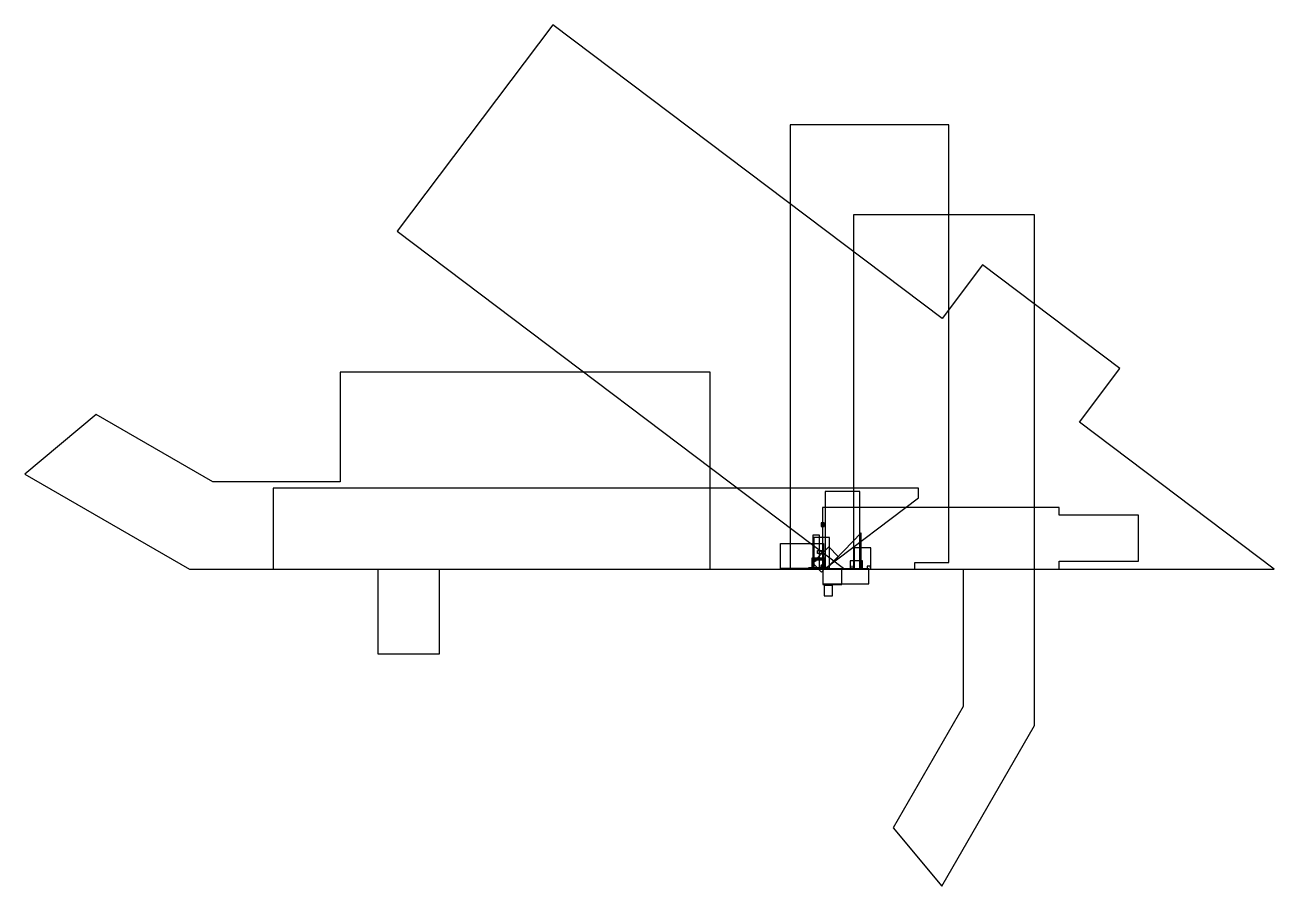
# Model space of a CAD drawing. Header units: metres. Extents: x -99 to 56, y -39 to 68.
import ezdxf

# ---------------------------------------------------------------- set-up
doc = ezdxf.new("R2010")
doc.units = ezdxf.units.M
doc.layers.add('CONTORNO_+0.000', color=7, linetype='Continuous')

msp = doc.modelspace()

# ---------------------------------------------------------------- linework, layer by layer
at = {"layer": 'CONTORNO_+0.000'}
for points in [[(2.559, 0), (55.807, 0), (31.66, 18.241), (36.68, 24.902), (19.652, 37.762), (14.633, 31.102), (-33.661, 67.52), (-52.986, 41.929)], [(15.453, 0.853), (15.453, 55.151), (-4.232, 55.151), (-4.232, 0), (11.253, 0), (11.253, 0.853)], [(3.609, 0), (17.224, 0), (17.224, -17.028), (8.53, -32.087), (14.6, -39.304), (26.083, -19.39), (26.083, 43.963), (3.609, 43.963)], [(-47.736, 0), (-14.14, 0), (-14.14, 24.442), (-60.072, 24.442), (-60.072, 10.827), (-75.853, 10.827), (-90.354, 19.193), (-99.18, 11.811), (-78.773, 0), (-55.413, 0), (-55.413, -10.499), (-47.736, -10.499)], [(-68.373, 0), (0, 0), (0.164, 0), (1.739, 1.575), (0.558, 2.789), (-1.115, 1.115), (-1.017, 1.017), (-1.083, 0.984), (-1.444, 0.787), (-1.476, 0.787), (-0.361, -0.361), (0, 0), (11.713, 8.858), (11.713, 10.072), (-68.373, 10.072)], [(0.131, 0), (4.396, 0), (4.396, 9.646), (0.131, 9.646)], [(-0.23, 0), (29.167, 0), (29.167, 0.984), (38.976, 0.984), (38.976, 6.693), (29.167, 6.693), (29.167, 7.677), (-0.23, 7.677)], [(-0.394, 5.741), (-0.394, 5.315), (0, 5.315), (0, 5.741)], [(-5.413, 0.098), (-5.413, 3.182), (-0.098, 3.182), (-0.098, 0.098)], [(-1.411, 0), (-0.591, 0), (-0.591, 4.232), (-1.411, 4.232)], [(-1.312, 0), (0.656, 0), (0.656, 3.937), (-1.312, 3.937)], [(0.23, 0), (4.593, 0), (4.593, 4.495)], [(-0.853, 1.936), (-0.853, 2.329), (-0.098, 2.329), (-0.098, 1.936)], [(3.707, 0), (5.774, 0), (5.774, 2.657), (3.707, 2.657)], [(0, 0), (0, 0.164), (-1.969, 0.164), (-1.969, 0), (-1.969, 0.131), (0, 0.131), (-1.87, 0.131), (-1.87, 0)], [(0, 0), (0, 0.164), (-1.87, 0.164), (-1.87, 0), (-1.87, 0.066), (0, 0.066)], [(0, 0), (0.033, 0.066), (-0.033, 0), (-1.509, 0), (-1.509, 1.411), (-0.033, 1.411), (-0.033, 0), (-0.394, 0), (-0.394, 0.394), (0, 0.394), (0.066, 0.394), (0.066, 0.066), (0.066, 0), (0.066, 0.033), (0.066, 0.164), (0.033, 0.164), (0.033, 0)], [(0, 0), (0, 0.098), (-1.444, 0.098), (-1.444, 0)], [(0, 0), (0, 0.098), (-1.28, 0.098), (-1.28, 1.148), (0, 1.148), (0, 1.247), (-1.378, 1.247), (-1.378, 0)], [(0, 0), (0, 0.098), (-0.197, 0.098), (-0.262, 0.033), (-0.558, 0.033), (-0.558, 0)], [(0, 0), (0, 0.098), (-0.492, 0.098), (-0.525, 0)], [(0, 0), (0.033, 0.066), (0.033, 0.427), (-0.033, 0.492), (-0.394, 0.492), (-0.427, 0.427), (-0.427, 0.066), (-0.394, 0)], [(-0.295, 0.394), (-0.427, 0.394), (-0.427, 0.361), (-0.328, 0.361), (-0.328, 0.23), (-0.295, 0.23)], [(-0.262, 0.164), (-0.262, 0), (0.427, 0), (0.427, 0.164)], [(-0.197, -1.804), (5.512, -1.804), (5.512, 0.066), (-0.197, 0.066)], [(-0.197, -1.903), (2.165, -1.903), (2.165, 0.066), (-0.197, 0.066)], [(0, 0), (0, 0.328), (-0.033, 0.328), (-0.033, 0), (-0.033, 1.444), (0, 1.444)], [(0, 0), (0, 0.492), (-0.033, 0.492), (-0.033, 0.033), (-0.033, 0)], [(0, 0), (0, 0.098), (1.969, 0.098), (1.969, 0)], [(0, 0), (0, 0.066), (0.066, 0.066), (0.295, 0.066), (0.295, 0)], [(1.739, 0.066), (2.986, 0.066), (2.986, 0), (1.739, 0)], [(3.478, 0.394), (3.412, 0.394), (3.412, 0.066), (3.182, 0.066), (3.182, 0), (3.478, 0)], [(4.724, 0), (4.724, 1.05), (3.215, 1.05), (3.215, 0)], [(5.741, 0), (5.741, 0.394), (5.315, 0.394), (5.315, 0)], [(0, -3.314), (1.017, -3.314), (1.017, -2.001), (0, -2.001)]]:
    msp.add_lwpolyline(points, close=True, dxfattribs=at)

doc.saveas('drawing.dxf')
